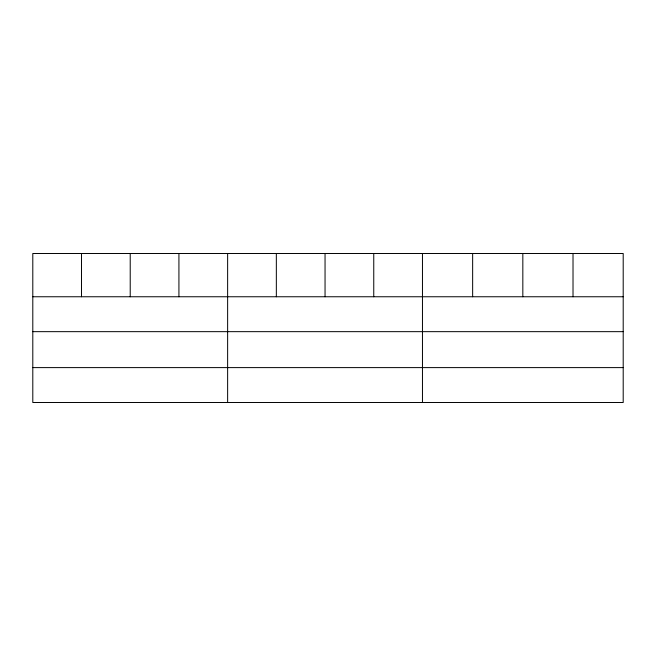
<?xml version="1.0" encoding="UTF-8"?>
<svg xmlns="http://www.w3.org/2000/svg" width="656" height="656" viewBox="0 0 656 656"><rect width="100%" height="100%" fill="white"/><g stroke="black" fill="none" stroke-linecap="round" stroke-linejoin="round"><path stroke-width="0.98" d="M623.2 331.657L623.2 253.495L32.8 253.495L32.8 402.505L623.2 402.505L623.2 331.657L32.8 331.657M32.8 296.758L623.2 296.758M32.8 367.606L623.2 367.606M573.016 253.495L573.016 296.758M522.832 253.495L522.832 296.758M472.648 253.495L472.648 296.758M422.464 253.495L422.464 402.505M373.756 253.495L373.756 296.758M325.048 253.495L325.048 296.758M276.34 253.495L276.34 296.758M227.632 253.495L227.632 402.505M178.924 253.495L178.924 296.758M130.216 253.495L130.216 296.758M81.508 253.495L81.508 296.758"/></g></svg>
